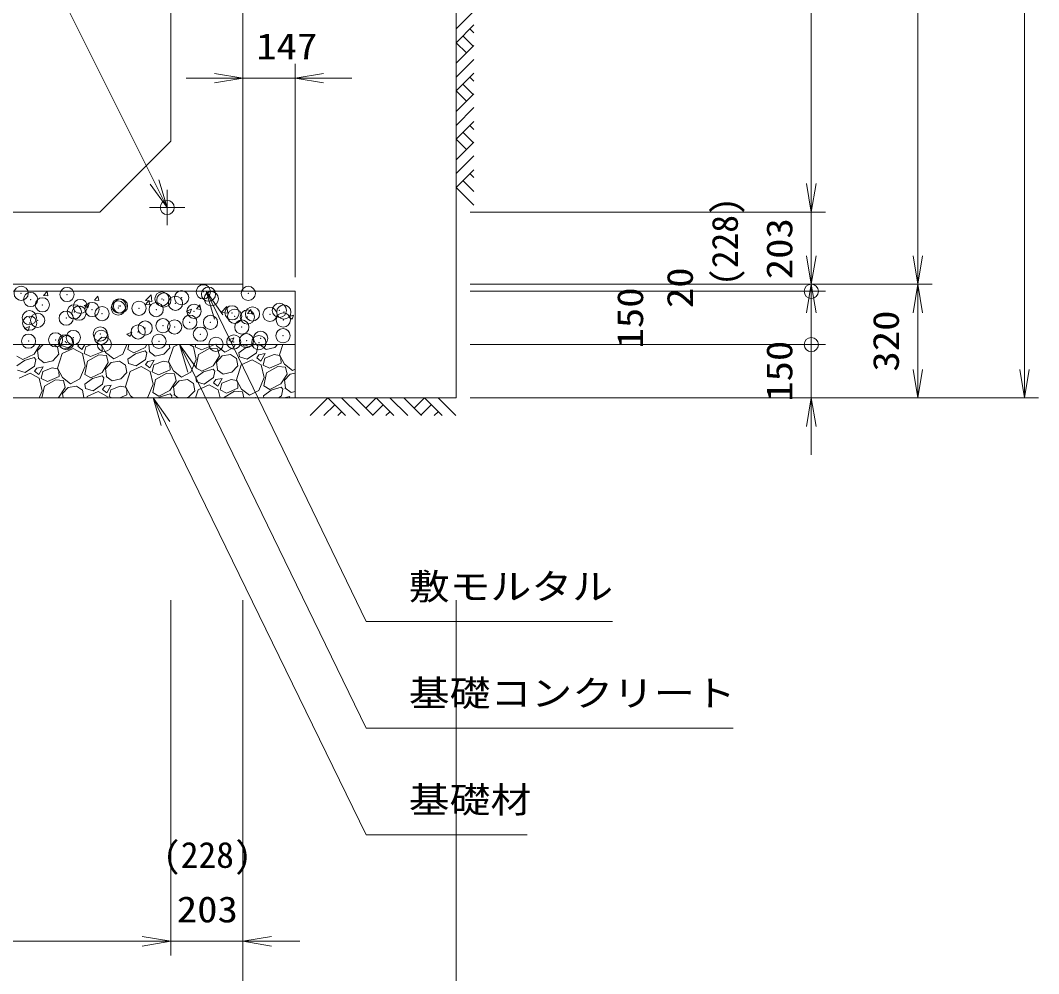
# Model space of a CAD drawing. Units: millimetres at full size. Extents: x 0 to 33600, y -55520 to -31760.
# Drawn here: x 19732 to 22598, y -51509 to -48825 of the extents above; entities that cross this region are included whole.
import ezdxf
from ezdxf.enums import TextEntityAlignment as Align

# ---------------------------------------------------------------- set-up
doc = ezdxf.new("R2010")
doc.units = ezdxf.units.MM
doc.header["$LTSCALE"] = 80.0044
doc.header["$PDMODE"] = 32
doc.header["$PDSIZE"] = 40
doc.linetypes.add('CHAIN', pattern=[18.5, 12, -1.5, 3.5, -1.5])
for name, color, linetype, lineweight in [('0_2', 4, 'Continuous', 13), ('寸法', 6, 'Continuous', 13), ('ﾊｯﾁﾝｸﾞ', 4, 'Continuous', 9)]:
    doc.layers.add(name, color=color, linetype=linetype, lineweight=lineweight)
doc.styles.add('ＭＳ ゴシック', font='')
doc.styles.get('ＭＳ ゴシック').set_extended_font_data('MS Gothic')

# ---------------------------------------------------------------- blocks, each defined once
blk = doc.blocks.new('open_arrow')
at = {"color": 0, "linetype": 'Continuous', "lineweight": -2}
blk.add_lwpolyline([(7.5, 1.25), (0, 0), (7.5, -1.25)], dxfattribs=at)
blk = doc.blocks.new('dimension_origin')
at = {"color": 0, "linetype": 'Continuous', "lineweight": -2}
blk.add_circle((0, 0), 1.25, dxfattribs=at)

msp = doc.modelspace()

# ---------------------------------------------------------------- linework, layer by layer
at = {"layer": '0_2', "color": 2, "linetype": 'CHAIN'}
for p, q in [((20145, -49402), (20145, -49302)), ((20195, -49352), (20095, -49352))]:
    msp.add_line(p, q, dxfattribs=at)
at = {"layer": '0_2', "color": 3}
for points in [[(16752, -49568), (20358, -49568), (20358, -47112), (16752, -47112)], [(17155, -49365), (19955, -49365), (20155, -49165), (20155, -47515), (19955, -47315), (17155, -47315), (16955, -47515), (16955, -49165)]]:
    msp.add_lwpolyline(points, close=True, dxfattribs=at)
at = {"layer": '0_2'}
msp.add_lwpolyline([(20505, -49888), (20958, -49888), (20958, -47888)], dxfattribs=at)
at = {"layer": '0_2', "color": 7}
for points in [[(16605, -49588), (16605, -49738), (16855, -49738), (16855, -50321), (18355, -50321), (18355, -49738), (20505, -49738), (20505, -49588), (18205, -49588), (18205, -50171), (17005, -50171), (17005, -49588)], [(20358, -49568), (18205, -49568), (18205, -49588), (20358, -49588)], [(18355, -49738), (20505, -49738), (20505, -49888), (18355, -49888)]]:
    msp.add_lwpolyline(points, close=True, dxfattribs=at)
at = {"layer": '0_2', "color": 3}
msp.add_circle((20145, -49352), 20, dxfattribs=at)
at = {"layer": '寸法'}
for p, q in [((22558, -46112), (22558, -49888)), ((22258, -47112), (22258, -49568)), ((21958, -47315), (21958, -49365)), ((20358, -49528), (20358, -48948)), ((20505, -49548), (20505, -48948)), ((20198, -48988), (20665, -48988)), ((21958, -49205), (21958, -49728)), ((20998, -49365), (21998, -49365)), ((20998, -49365), (21998, -49365)), ((21958, -49668), (21958, -49408)), ((20998, -49568), (22298, -49568)), ((20998, -49568), (21998, -49568)), ((20998, -49568), (22298, -49568)), ((20998, -49568), (21998, -49568)), ((20998, -49588), (21998, -49588)), ((20998, -49588), (21998, -49588)), ((21958, -49588), (21958, -49738)), ((22258, -49568), (22258, -49888)), ((21958, -49658), (21958, -50048)), ((20998, -49738), (21998, -49738)), ((20998, -49738), (21998, -49738)), ((20998, -49888), (22598, -49888)), ((20998, -49888), (22298, -49888)), ((20998, -49888), (21998, -49888)), ((20155, -50458), (20155, -51458)), ((20155, -50458), (20155, -51458)), ((20358, -50458), (20358, -51758)), ((20358, -50458), (20358, -51458)), ((20358, -50458), (20358, -51758)), ((20958, -50458), (20958, -51758)), ((16955, -51418), (20155, -51418)), ((19995, -51418), (20518, -51418))]:
    msp.add_line(p, q, dxfattribs=at)
for points in [[(20145, -49352), (20109.22, -49280.45), (19850, -48762), (19076.67, -48762)], [(20255, -49588), (20289.84, -49660.01), (20705, -50518), (21398.33, -50518)], [(20180, -49738), (20214.98, -49809.95), (20705, -50818), (21738.33, -50818)], [(20105, -49888), (20140.07, -49959.9), (20705, -51118), (21158.33, -51118)]]:
    msp.add_lwpolyline(points, dxfattribs=at)
at = {"layer": 'ﾊｯﾁﾝｸﾞ'}
for p, q in [((20958, -48849.11), (21008, -48799.11)), ((20958, -48888), (21008, -48838)), ((21006.5, -48897.61), (20977.44, -48868.56)), ((21008, -48860.22), (20996.89, -48849.11)), ((20987.05, -48917.05), (20958, -48888)), ((20958, -48946.1), (21008, -48896.1)), ((20958, -48984.99), (21008, -48934.99)), ((20958, -49023.88), (21008, -48973.88)), ((21008, -48996.1), (20996.89, -48984.99)), ((21006.5, -49033.49), (20977.44, -49004.44)), ((20987.05, -49052.93), (20958, -49023.88)), ((20958, -49081.98), (21008, -49031.98)), ((20958, -49120.87), (21008, -49070.87)), ((20958, -49159.76), (21008, -49109.76)), ((21008, -49131.98), (20996.89, -49120.87)), ((21006.5, -49169.37), (20977.44, -49140.32)), ((20987.05, -49188.82), (20958, -49159.76)), ((20958, -49217.87), (21008, -49167.87)), ((20958, -49256.76), (21008, -49206.76)), ((20958, -49295.65), (21008, -49245.65)), ((21008, -49267.87), (20996.89, -49256.76)), ((21008, -49345.65), (20958, -49295.65)), ((21008, -49306.76), (20977.44, -49276.2)), ((19796.97, -49600.14), (19806.62, -49588.64)), ((19808.93, -49601.18), (19806.61, -49588.65)), ((19796.97, -49600.14), (19808.93, -49601.18)), ((19940.43, -49612.69), (19950.07, -49601.2)), ((19940.43, -49612.69), (19952.38, -49613.73)), ((19952.38, -49613.73), (19950.07, -49601.2)), ((20083.88, -49625.24), (20093.52, -49613.75)), ((20084.09, -49614.1), (20101.88, -49616.85)), ((20084.11, -49614.07), (20099.69, -49597.83)), ((20095.83, -49626.28), (20093.52, -49613.75)), ((20101.87, -49616.85), (20099.67, -49597.86)), ((19911.52, -49628.06), (19925.52, -49622.68)), ((19911.52, -49628.06), (19921.47, -49634.77)), ((19921.47, -49634.77), (19925.52, -49622.68)), ((20083.88, -49625.24), (20095.83, -49626.28)), ((20198.95, -49644.07), (20212.95, -49638.7)), ((20198.95, -49644.07), (20208.89, -49650.78)), ((20208.89, -49650.78), (20212.95, -49638.7)), ((20227.33, -49637.79), (20236.97, -49626.3)), ((20227.33, -49637.79), (20239.28, -49638.83)), ((20239.28, -49638.83), (20236.97, -49626.3)), ((20297.56, -49647.17), (20313.14, -49630.94)), ((20315.32, -49649.96), (20313.11, -49630.96)), ((20370.78, -49650.34), (20380.42, -49638.85)), ((20382.74, -49651.38), (20380.42, -49638.85)), ((20297.54, -49647.2), (20315.32, -49649.96)), ((20370.78, -49650.34), (20382.74, -49651.38)), ((20486.37, -49660.09), (20500.38, -49654.72)), ((20486.37, -49660.09), (20496.32, -49666.8)), ((20496.32, -49666.8), (20500.38, -49654.72)), ((19743.48, -49692.56), (19757.48, -49687.19)), ((19743.48, -49692.56), (19753.42, -49699.27)), ((19753.42, -49699.27), (19757.48, -49687.19)), ((20030.9, -49708.58), (20044.91, -49703.2)), ((20040.85, -49715.29), (20044.91, -49703.2)), ((20030.9, -49708.58), (20040.85, -49715.29)), ((20318.33, -49724.6), (20332.33, -49719.22)), ((20318.33, -49724.6), (20328.28, -49731.31)), ((20328.28, -49731.31), (20332.33, -49719.22)), ((19787.45, -49738), (19770.21, -49765.21)), ((19780.23, -49754.57), (19795.5, -49738)), ((19782.76, -49775.75), (19780.23, -49754.57)), ((19826.27, -49738), (19836.11, -49744.95)), ((19839.84, -49765.42), (19836.11, -49744.95)), ((19844.59, -49740.05), (19844.25, -49738)), ((19866.33, -49746.9), (19844.59, -49740.05)), ((19880.23, -49748.57), (19849.73, -49762.95)), ((19879.05, -49738), (19866.33, -49746.9)), ((19906.17, -49762.7), (19880.23, -49748.57)), ((19896.63, -49738), (19893.05, -49742.79)), ((19893.05, -49742.79), (19904.9, -49752.11)), ((19904.9, -49752.11), (19912.74, -49738)), ((19916.33, -49743.9), (19911.2, -49763.02)), ((19931.32, -49738), (19916.33, -49743.9)), ((19929.3, -49771.97), (19961.71, -49758.11)), ((19961.48, -49743.7), (19958.19, -49738)), ((19959.59, -49738), (19971.28, -49760.67)), ((19961.71, -49758.11), (19961.48, -49743.7)), ((19971.28, -49760.67), (19994.28, -49778.11)), ((20020.44, -49764.62), (20031.36, -49738)), ((20034.1, -49751.88), (20037.05, -49738)), ((20050.99, -49761.53), (20034.1, -49751.88)), ((20082.7, -49746.46), (20050.99, -49761.53)), ((20083.26, -49755.83), (20055.51, -49763.77)), ((20088.05, -49738), (20082.7, -49746.46)), ((20087.97, -49761.19), (20083.26, -49755.83)), ((20095.25, -49756.99), (20092.98, -49738)), ((20094.03, -49757.69), (20111.11, -49770.47)), ((20135.22, -49764.63), (20152.33, -49746.67)), ((20162.22, -49744.19), (20149.03, -49785.75)), ((20152.33, -49746.67), (20150.75, -49738)), ((20175.35, -49738), (20162.22, -49744.19)), ((20218.65, -49743.94), (20207.75, -49738)), ((20226.45, -49779.85), (20218.65, -49743.94)), ((20225.37, -49738), (20223.69, -49744.26)), ((20223.69, -49744.26), (20241.79, -49753.21)), ((20233.17, -49766.28), (20264.69, -49748.08)), ((20241.79, -49753.21), (20274.2, -49739.35)), ((20264.69, -49748.08), (20286.75, -49749.89)), ((20274.2, -49739.35), (20274.18, -49738)), ((20281.75, -49738), (20283.76, -49741.91)), ((20283.76, -49741.91), (20306.76, -49759.35)), ((20286.75, -49749.89), (20291.7, -49769.66)), ((20306.76, -49759.35), (20332.92, -49745.86)), ((20332.92, -49745.86), (20336.15, -49738)), ((20368, -49745.01), (20346.36, -49760.74)), ((20348.32, -49772.54), (20346.36, -49760.74)), ((20363.47, -49742.77), (20355.12, -49738)), ((20373.52, -49738), (20363.47, -49742.77)), ((20392.51, -49738), (20368, -49745.01)), ((20400.46, -49742.44), (20396.55, -49760.86)), ((20400.46, -49742.44), (20396.56, -49738)), ((20406.52, -49738.94), (20423.6, -49751.71)), ((20407.73, -49738.24), (20407.71, -49738)), ((20423.6, -49751.71), (20447.71, -49745.87)), ((20447.71, -49745.87), (20455.21, -49738)), ((20470.72, -49738), (20461.52, -49767)), ((19743.02, -49782.52), (19721.39, -49798.25)), ((19738.5, -49780.29), (19721.61, -49770.64)), ((19770.21, -49765.21), (19738.5, -49780.29)), ((19770.77, -49774.59), (19743.02, -49782.52)), ((19775.48, -49779.95), (19770.77, -49774.59)), ((19775.48, -49779.95), (19771.57, -49798.37)), ((19781.55, -49776.45), (19798.62, -49789.22)), ((19798.62, -49789.22), (19822.73, -49783.39)), ((19822.73, -49783.39), (19839.84, -49765.42)), ((19849.73, -49762.95), (19836.55, -49804.51)), ((19913.97, -49798.61), (19906.17, -49762.7)), ((19911.2, -49763.02), (19929.3, -49771.97)), ((19912.86, -49821.88), (19920.68, -49785.03)), ((19920.68, -49785.03), (19952.2, -49766.83)), ((19952.2, -49766.83), (19974.26, -49768.64)), ((19979.21, -49788.42), (19961.45, -49816.46)), ((19971.48, -49805.82), (19987.38, -49788.56)), ((19974.26, -49768.64), (19979.21, -49788.42)), ((19987.38, -49788.56), (20010.98, -49784.63)), ((19994.28, -49778.11), (20020.44, -49764.62)), ((20010.98, -49784.63), (20027.35, -49796.19)), ((20055.51, -49763.77), (20033.87, -49779.49)), ((20035.84, -49791.29), (20033.87, -49779.49)), ((20084.06, -49779.62), (20057.57, -49798.14)), ((20087.97, -49761.19), (20084.06, -49779.62)), ((20090.68, -49785.49), (20084.3, -49794.03)), ((20108.03, -49781.94), (20090.68, -49785.49)), ((20096.15, -49803.35), (20108.03, -49781.94)), ((20133.92, -49784.78), (20107.57, -49795.14)), ((20111.11, -49770.47), (20135.22, -49764.63)), ((20148.52, -49787.66), (20133.92, -49784.78)), ((20152.72, -49794.94), (20148.52, -49787.66)), ((20149.03, -49785.75), (20162.52, -49811.91)), ((20211.68, -49815.86), (20226.45, -49779.85)), ((20225.34, -49803.13), (20233.17, -49766.28)), ((20291.7, -49769.66), (20273.94, -49797.7)), ((20283.96, -49787.06), (20299.86, -49769.8)), ((20286.49, -49808.24), (20283.96, -49787.06)), ((20299.86, -49769.8), (20323.46, -49765.87)), ((20323.46, -49765.87), (20339.84, -49777.44)), ((20343.58, -49797.91), (20339.84, -49777.44)), ((20370.06, -49779.39), (20348.32, -49772.54)), ((20383.96, -49781.06), (20353.46, -49795.43)), ((20396.55, -49760.86), (20370.06, -49779.39)), ((20409.9, -49795.18), (20383.96, -49781.06)), ((20403.17, -49766.73), (20396.79, -49775.27)), ((20396.79, -49775.27), (20408.63, -49784.6)), ((20420.52, -49763.18), (20403.17, -49766.73)), ((20408.63, -49784.6), (20420.52, -49763.18)), ((20420.06, -49776.38), (20414.93, -49795.51)), ((20446.41, -49766.02), (20420.06, -49776.38)), ((20461.01, -49768.91), (20446.41, -49766.02)), ((20465.21, -49776.18), (20461.01, -49768.91)), ((20461.52, -49767), (20475.01, -49793.16)), ((20465.45, -49790.6), (20465.21, -49776.18)), ((19745.09, -49816.9), (19723.35, -49810.05)), ((19771.57, -49798.37), (19745.09, -49816.9)), ((19778.2, -49804.25), (19771.81, -49812.79)), ((19771.81, -49812.79), (19783.66, -49822.11)), ((19795.55, -49800.7), (19778.2, -49804.25)), ((19783.66, -49822.11), (19795.55, -49800.7)), ((19795.08, -49813.9), (19789.96, -49833.02)), ((19821.43, -49803.53), (19795.08, -49813.9)), ((19836.03, -49806.42), (19821.43, -49803.53)), ((19840.23, -49813.7), (19836.03, -49806.42)), ((19836.55, -49804.51), (19850.03, -49830.67)), ((19840.47, -49828.11), (19840.23, -49813.7)), ((19899.19, -49834.62), (19913.97, -49798.61)), ((19961.45, -49816.46), (19929.74, -49831.53)), ((19974, -49826.99), (19971.48, -49805.82)), ((20013.98, -49834.63), (20031.09, -49816.67)), ((20031.09, -49816.67), (20027.35, -49796.19)), ((20040.97, -49814.19), (20027.79, -49855.75)), ((20057.57, -49798.14), (20035.84, -49791.29)), ((20071.47, -49799.82), (20040.98, -49814.19)), ((20097.41, -49813.94), (20071.47, -49799.82)), ((20084.3, -49794.03), (20096.15, -49803.35)), ((20105.21, -49849.85), (20097.41, -49813.94)), ((20107.57, -49795.14), (20102.45, -49814.26)), ((20102.45, -49814.26), (20120.55, -49823.21)), ((20111.92, -49836.28), (20143.45, -49818.08)), ((20120.55, -49823.21), (20152.96, -49809.35)), ((20143.45, -49818.08), (20165.51, -49819.89)), ((20152.96, -49809.35), (20152.72, -49794.94)), ((20162.52, -49811.91), (20185.52, -49829.35)), ((20185.52, -49829.35), (20211.68, -49815.86)), ((20246.75, -49815.01), (20225.12, -49830.74)), ((20242.23, -49812.77), (20225.34, -49803.13)), ((20273.94, -49797.7), (20242.23, -49812.77)), ((20274.5, -49807.07), (20246.75, -49815.01)), ((20279.22, -49812.44), (20274.5, -49807.07)), ((20279.22, -49812.44), (20275.3, -49830.86)), ((20285.28, -49808.94), (20302.35, -49821.71)), ((20302.35, -49821.71), (20326.46, -49815.87)), ((20326.46, -49815.87), (20343.58, -49797.91)), ((20353.46, -49795.43), (20340.28, -49837)), ((20417.7, -49831.09), (20409.9, -49795.18)), ((20414.93, -49795.51), (20433.03, -49804.46)), ((20416.59, -49854.37), (20424.41, -49817.52)), ((20424.41, -49817.52), (20455.93, -49799.32)), ((20433.03, -49804.46), (20465.45, -49790.6)), ((20455.93, -49799.32), (20477.99, -49801.13)), ((20475.01, -49793.16), (20498.01, -49810.59)), ((20477.99, -49801.13), (20482.95, -49820.91)), ((20498.01, -49810.59), (20505, -49806.99)), ((19758.99, -49818.57), (19728.49, -49832.95)), ((19784.92, -49832.7), (19758.99, -49818.57)), ((19792.72, -49868.61), (19784.92, -49832.7)), ((19789.96, -49833.02), (19808.06, -49841.97)), ((19799.44, -49855.03), (19830.96, -49836.83)), ((19808.06, -49841.97), (19840.47, -49828.11)), ((19830.96, -49836.83), (19853.02, -49838.64)), ((19850.03, -49830.67), (19873.03, -49848.11)), ((19853.02, -49838.64), (19857.97, -49858.42)), ((19873.03, -49848.11), (19899.19, -49834.62)), ((19934.27, -49833.77), (19912.63, -49849.49)), ((19929.74, -49831.53), (19912.86, -49821.88)), ((19962.02, -49825.83), (19934.27, -49833.77)), ((19966.73, -49831.19), (19962.02, -49825.83)), ((19966.73, -49831.19), (19962.82, -49849.62)), ((19972.79, -49827.69), (19989.87, -49840.47)), ((19989.87, -49840.47), (20013.98, -49834.63)), ((20104.1, -49873.13), (20111.92, -49836.28)), ((20170.46, -49839.66), (20152.7, -49867.7)), ((20162.72, -49857.06), (20178.62, -49839.8)), ((20165.51, -49819.89), (20170.46, -49839.66)), ((20178.62, -49839.8), (20202.22, -49835.87)), ((20202.22, -49835.87), (20218.59, -49847.44)), ((20227.08, -49842.54), (20225.12, -49830.74)), ((20248.82, -49849.39), (20227.08, -49842.54)), ((20275.3, -49830.86), (20248.82, -49849.39)), ((20281.93, -49836.73), (20275.54, -49845.27)), ((20275.54, -49845.27), (20287.39, -49854.6)), ((20299.28, -49833.18), (20281.93, -49836.73)), ((20287.39, -49854.6), (20299.28, -49833.18)), ((20298.82, -49846.38), (20293.69, -49865.51)), ((20325.16, -49836.02), (20298.82, -49846.38)), ((20339.76, -49838.91), (20325.16, -49836.02)), ((20343.96, -49846.18), (20339.76, -49838.91)), ((20340.28, -49837), (20353.76, -49863.16)), ((20344.2, -49860.6), (20343.96, -49846.18)), ((20402.92, -49867.11), (20417.7, -49831.09)), ((20482.95, -49820.91), (20465.18, -49848.94)), ((20475.21, -49838.31), (20491.11, -49821.04)), ((20477.73, -49859.48), (20475.21, -49838.31)), ((20491.11, -49821.04), (20505, -49818.73)), ((19784.77, -49888), (19792.72, -49868.61)), ((19792.44, -49888), (19799.44, -49855.03)), ((19857.97, -49858.42), (19840.21, -49886.46)), ((19850.23, -49875.82), (19866.13, -49858.56)), ((19866.13, -49858.56), (19889.73, -49854.63)), ((19889.73, -49854.63), (19906.11, -49866.19)), ((19909.84, -49886.67), (19906.11, -49866.19)), ((19914.59, -49861.29), (19912.63, -49849.49)), ((19936.33, -49868.14), (19914.59, -49861.29)), ((19950.23, -49869.82), (19919.73, -49884.19)), ((19962.82, -49849.62), (19936.33, -49868.14)), ((19976.17, -49883.94), (19950.23, -49869.82)), ((19969.44, -49855.49), (19963.05, -49864.03)), ((19963.05, -49864.03), (19974.9, -49873.35)), ((19986.79, -49851.94), (19969.44, -49855.49)), ((19974.9, -49873.35), (19986.79, -49851.94)), ((19986.33, -49865.14), (19981.2, -49884.26)), ((20012.68, -49854.78), (19986.33, -49865.14)), ((20027.28, -49857.66), (20012.68, -49854.78)), ((20031.48, -49864.94), (20027.28, -49857.66)), ((20027.79, -49855.75), (20041.28, -49881.91)), ((20031.71, -49879.35), (20031.48, -49864.94)), ((20090.44, -49885.86), (20105.21, -49849.85)), ((20120.99, -49882.77), (20104.1, -49873.13)), ((20152.7, -49867.7), (20120.99, -49882.77)), ((20165.25, -49878.24), (20162.72, -49857.06)), ((20205.22, -49885.87), (20222.33, -49867.91)), ((20222.33, -49867.91), (20218.59, -49847.44)), ((20232.22, -49865.43), (20225.06, -49888)), ((20262.72, -49851.06), (20232.22, -49865.43)), ((20288.65, -49865.18), (20262.72, -49851.06)), ((20293.61, -49888), (20288.65, -49865.18)), ((20293.69, -49865.51), (20311.79, -49874.46)), ((20303.17, -49887.52), (20334.69, -49869.32)), ((20311.79, -49874.46), (20344.2, -49860.6)), ((20334.69, -49869.32), (20356.75, -49871.13)), ((20353.76, -49863.16), (20376.76, -49880.59)), ((20356.75, -49871.13), (20360.97, -49888)), ((20376.76, -49880.59), (20402.92, -49867.11)), ((20438, -49866.26), (20416.36, -49881.98)), ((20433.47, -49864.02), (20416.59, -49854.37)), ((20465.18, -49848.94), (20433.47, -49864.02)), ((20465.75, -49858.32), (20438, -49866.26)), ((20470.46, -49863.68), (20465.75, -49858.32)), ((20470.46, -49863.68), (20466.55, -49882.1)), ((20476.52, -49860.18), (20493.6, -49872.95)), ((20493.6, -49872.95), (20505, -49870.19)), ((19840.21, -49886.46), (19836.96, -49888)), ((19851.69, -49888), (19850.23, -49875.82)), ((19908.57, -49888), (19909.84, -49886.67)), ((19919.73, -49884.19), (19918.52, -49888)), ((19977.05, -49888), (19976.17, -49883.94)), ((19981.2, -49884.26), (19988.76, -49888)), ((20011.49, -49888), (20031.71, -49879.35)), ((20041.28, -49881.91), (20049.3, -49888)), ((20086.29, -49888), (20090.44, -49885.86)), ((20125.51, -49885.01), (20121.4, -49888)), ((20153.26, -49877.07), (20125.51, -49885.01)), ((20157.97, -49882.44), (20153.26, -49877.07)), ((20157.97, -49882.44), (20156.79, -49888)), ((20164.03, -49878.94), (20176.15, -49888)), ((20196.43, -49888), (20205.22, -49885.87)), ((20303.06, -49888), (20303.17, -49887.52)), ((20388.16, -49888), (20393.46, -49887.12)), ((20393.46, -49887.12), (20394.71, -49888)), ((20417.36, -49888), (20416.36, -49881.98)), ((20466.55, -49882.1), (20458.12, -49888)), ((20473.17, -49887.98), (20473.16, -49888)), ((20490.52, -49884.43), (20473.17, -49887.98)), ((20488.54, -49888), (20490.52, -49884.43)), ((20547.12, -49938), (20597.12, -49888)), ((20597.12, -49888), (20647.12, -49938)), ((20636.01, -49888), (20686.01, -49938)), ((20674.9, -49888), (20724.9, -49938)), ((20703.95, -49917.05), (20733, -49888)), ((20733, -49888), (20783, -49938)), ((20771.89, -49888), (20821.89, -49938)), ((20810.78, -49888), (20860.78, -49938)), ((20839.83, -49917.05), (20868.88, -49888)), ((20868.88, -49888), (20918.88, -49938)), ((20907.77, -49888), (20957.77, -49938)), ((20586.01, -49938), (20616.56, -49907.45)), ((20624.9, -49938), (20636.01, -49926.89)), ((20723.39, -49936.5), (20752.44, -49907.45)), ((20760.78, -49938), (20771.89, -49926.89)), ((20859.28, -49936.5), (20888.33, -49907.45)), ((20896.66, -49938), (20907.77, -49926.89))]:
    msp.add_line(p, q, dxfattribs=at)
for p in [(19733.83, -49593.53), (19863.05, -49596.99), (20185.46, -49606.02), (20246.62, -49589.42), (20261.21, -49596.05), (20373.1, -49593.89), (19760.36, -49611.08), (19793.59, -49626.07), (19900.36, -49630.58), (20007.12, -49635.09), (20009.08, -49629.25), (20013.35, -49629.46), (20065.52, -49635.77), (20129.99, -49609.44), (20135.39, -49612.62), (20168.2, -49621.69), (20269.22, -49608.89), (19756.96, -49662.44), (19860.62, -49663.57), (19883.27, -49645.81), (19896.71, -49649.48), (19933.34, -49639.22), (19961.64, -49650.77), (20113.89, -49639.6), (20220.65, -49644.11), (20327.42, -49648.62), (20334.9, -49658.31), (20370.67, -49660.47), (20384.97, -49651.71), (20434.18, -49653.13), (20460.72, -49641.74), (20473.36, -49646.39), (19757.93, -49677.65), (19780.07, -49669.5), (20082.78, -49691.5), (20132.85, -49684.91), (20165.77, -49688.27), (20208.59, -49674.94), (20266.79, -49675.47), (20355, -49688.73), (20471.64, -49668.71), (19880.72, -49718.1), (19956.47, -49708.13), (19959.21, -49717.35), (20063.08, -49702.35), (20238.37, -49708.75), (20408.1, -49720.62), (20470.92, -49712.97), (19754.65, -49728.27), (19830.66, -49724.69), (19858.18, -49730.15), (19861.41, -49732.78), (19968.18, -49737.29), (20121.73, -49728.77), (20282.29, -49737.19), (20332.36, -49730.6), (20368.24, -49727.05), (20402.93, -49732.64)]:
    msp.add_point(p, dxfattribs=at)

# ---------------------------------------------------------------- block references
at = {"layer": '寸法'}
for name, p, xscale, yscale, rotation in [('open_arrow', (20358, -48988), 10.7, 10.7, 180), ('open_arrow', (20145, -49352), 10.7, 10.7, 116.6), ('open_arrow', (21958, -49365), 10.7, 10.7, 90), ('open_arrow', (21958, -49365), 10.7, 10.7, 90), ('open_arrow', (21958, -49568), 10.7, 10.7, 90), ('open_arrow', (22258, -49568), 10.7, 10.7, 90), ('open_arrow', (20255, -49588), 10.7, 10.7, 295.8), ('dimension_origin', (21958, -49588), 16, 16, 270), ('dimension_origin', (21958, -49588), 16, 16, 270), ('open_arrow', (21958, -49568), 10.7, 10.7, 270), ('open_arrow', (22258, -49568), 10.7, 10.7, 270), ('dimension_origin', (21958, -49738), 16, 16, 90), ('dimension_origin', (21958, -49738), 16, 16, 90), ('open_arrow', (20180, -49738), 10.7, 10.7, 295.9), ('open_arrow', (22258, -49888), 10.7, 10.7, 90), ('open_arrow', (22558, -49888), 10.7, 10.7, 90), ('open_arrow', (20105, -49888), 10.7, 10.7, 296), ('open_arrow', (21958, -49888), 10.7, 10.7, 270), ('open_arrow', (20155, -51418), 10.7, 10.7, 180), ('open_arrow', (20155, -51418), 10.7, 10.7, 180)]:
    msp.add_blockref(name, p, dxfattribs=dict(at, xscale=xscale, yscale=yscale, rotation=rotation))
at = {"layer": '寸法', "xscale": 10.7, "yscale": 10.7}
for p in [(20505, -48988), (20358, -51418)]:
    msp.add_blockref('open_arrow', p, dxfattribs=at)

# ---------------------------------------------------------------- texts
at = {"layer": '寸法', "style": 'ＭＳ ゴシック', "width": 1.15}
for s, p in [('147', (20481.5, -48898)), ('203', (20258, -51328))]:
    msp.add_text(s, height=73.31, dxfattribs=at).set_placement(p, align=Align.MIDDLE_CENTER)
at = {"layer": '寸法', "color": 3, "style": 'ＭＳ ゴシック'}
msp.add_text('(228)', height=73.31, rotation=90, dxfattribs=at).set_placement((21678, -49448), align=Align.TOP_CENTER)
at = {"layer": '寸法', "style": 'ＭＳ ゴシック', "width": 1.15}
for s, p in [('203', (21868, -49468)), ('20', (21588, -49578)), ('150', (21448, -49663)), ('320', (22168, -49728)), ('150', (21868, -49813))]:
    msp.add_text(s, height=73.31, rotation=90, dxfattribs=at).set_placement(p, align=Align.MIDDLE_CENTER)
for s, p in [('敷モルタル', (20825, -50478)), ('基礎コンクリート', (20825, -50778)), ('基礎材', (20825, -51078))]:
    msp.add_text(s, height=73.31, dxfattribs=at).set_placement(p, align=Align.BOTTOM_LEFT)
at = {"layer": '寸法', "color": 3, "style": 'ＭＳ ゴシック'}
msp.add_text('(228)', height=73.31, dxfattribs=at).set_placement((20258, -51138), align=Align.TOP_CENTER)

doc.saveas('drawing.dxf')
